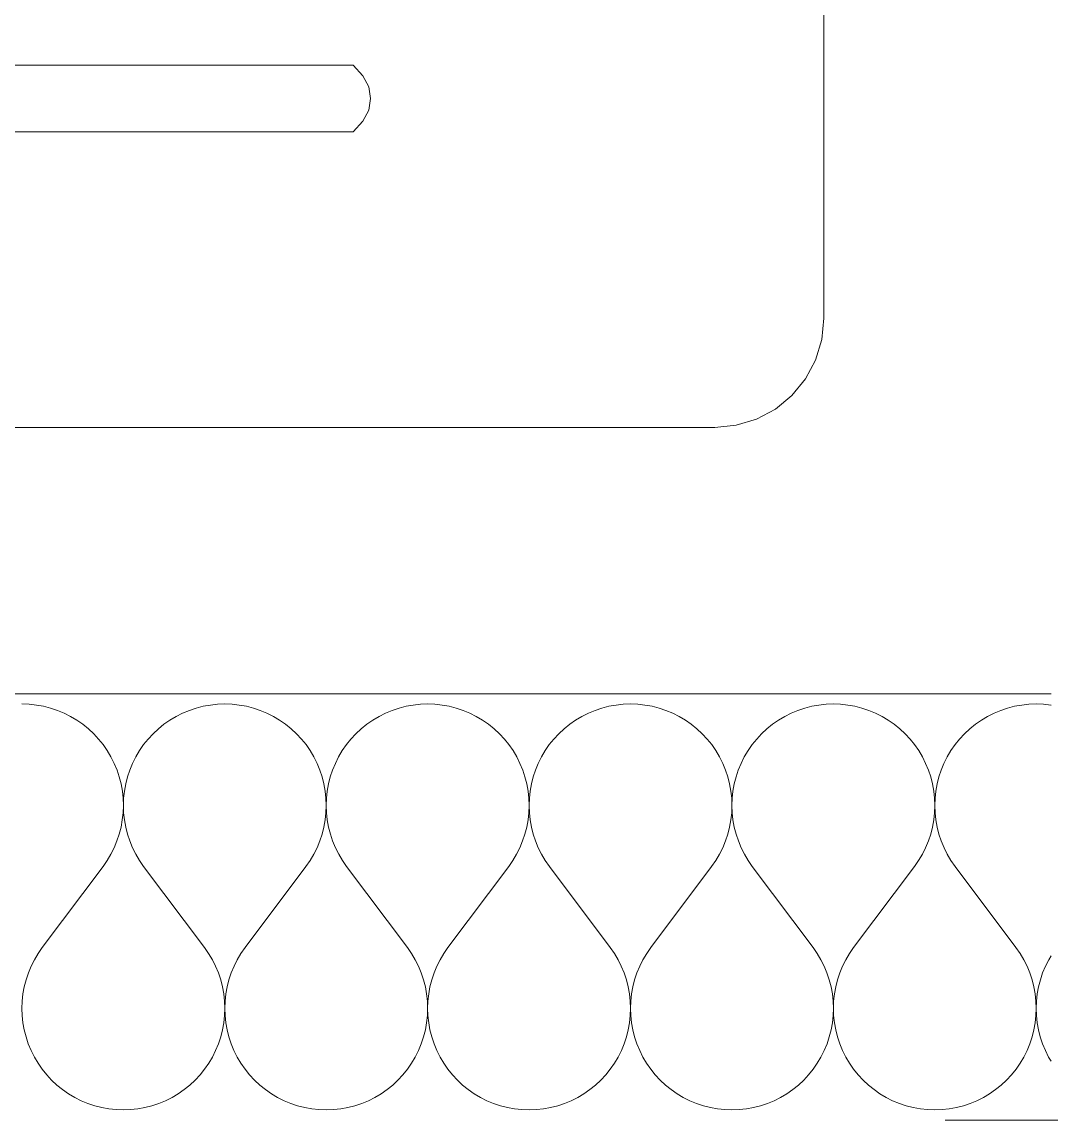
# Model space of a CAD drawing. Header units: centimetres. Extents: x 52.8 to 69.4, y 16.8 to 58.2.
# Drawn here: x 62.837 to 63.61, y 36.738 to 37.563 of the extents above; entities that cross this region are included whole.
import ezdxf
from ezdxf.xclip import XClip

# ---------------------------------------------------------------- set-up
doc = ezdxf.new("R2010")
doc.units = ezdxf.units.CM
doc.header["$MEASUREMENT"] = 0
doc.header["$XCLIPFRAME"] = 0
doc.linetypes.add('ML1_Strichlinie Eng Konstruktion', pattern=[0.225, 0.075, -0.15])
for name, color, linetype in [('-2._Grundriss 2.UG_7_Decken.gfb', 7, 'Continuous'), ('-2._Grundriss 2.UG_7_Fassade.gfb', 7, 'Continuous'), ('-2._Grundriss 2.UG_7_Möblierung_ lose.gfb', 7, 'Continuous'), ('-2._Grundriss 2.UG_7_Unterdecken.gfb', 7, 'Continuous')]:
    doc.layers.add(name, color=color, linetype=linetype)

# ---------------------------------------------------------------- blocks, each defined once
blk = doc.blocks.new('*X301')
at = {"layer": '-2._Grundriss 2.UG_7_Fassade.gfb', "color": 8, "linetype": 'Continuous', "lineweight": 13, "ltscale": 10}
for p, q in [((62.84208, 37.05057), (62.83665, 37.05076)), ((62.84749, 37.04998), (62.84208, 37.05057)), ((62.98359, 37.05057), (62.97818, 37.04998)), ((62.98903, 37.05076), (62.98359, 37.05057)), ((62.99446, 37.05057), (62.98903, 37.05076)), ((62.99987, 37.04998), (62.99446, 37.05057)), ((63.13597, 37.05057), (63.13056, 37.04998)), ((63.14141, 37.05076), (63.13597, 37.05057)), ((63.14685, 37.05057), (63.14141, 37.05076)), ((63.15226, 37.04998), (63.14685, 37.05057)), ((63.28835, 37.05057), (63.28294, 37.04998)), ((63.29379, 37.05076), (63.28835, 37.05057)), ((63.29923, 37.05057), (63.29379, 37.05076)), ((63.30464, 37.04998), (63.29923, 37.05057)), ((63.44073, 37.05057), (63.43532, 37.04998)), ((63.44617, 37.05076), (63.44073, 37.05057)), ((63.45161, 37.05057), (63.44617, 37.05076)), ((63.45702, 37.04998), (63.45161, 37.05057)), ((63.59311, 37.05057), (63.5877, 37.04998)), ((63.59855, 37.05076), (63.59311, 37.05057)), ((63.60399, 37.05057), (63.59855, 37.05076)), ((63.6094, 37.04998), (63.60399, 37.05057)), ((62.85285, 37.04902), (62.84749, 37.04998)), ((62.85812, 37.04767), (62.85285, 37.04902)), ((62.86328, 37.04595), (62.85812, 37.04767)), ((62.86831, 37.04387), (62.86328, 37.04595)), ((62.87317, 37.04143), (62.86831, 37.04387)), ((62.95736, 37.04387), (62.9525, 37.04143)), ((62.96239, 37.04595), (62.95736, 37.04387)), ((62.96755, 37.04767), (62.96239, 37.04595)), ((62.97283, 37.04902), (62.96755, 37.04767)), ((62.97818, 37.04998), (62.97283, 37.04902)), ((63.00523, 37.04902), (62.99987, 37.04998)), ((63.0105, 37.04767), (63.00523, 37.04902)), ((63.01566, 37.04595), (63.0105, 37.04767)), ((63.02069, 37.04387), (63.01566, 37.04595)), ((63.02556, 37.04143), (63.02069, 37.04387)), ((63.10975, 37.04387), (63.10488, 37.04143)), ((63.11477, 37.04595), (63.10975, 37.04387)), ((63.11993, 37.04767), (63.11477, 37.04595)), ((63.12521, 37.04902), (63.11993, 37.04767)), ((63.13056, 37.04998), (63.12521, 37.04902)), ((63.15761, 37.04902), (63.15226, 37.04998)), ((63.16288, 37.04767), (63.15761, 37.04902)), ((63.16804, 37.04595), (63.16288, 37.04767)), ((63.17307, 37.04387), (63.16804, 37.04595)), ((63.17794, 37.04143), (63.17307, 37.04387)), ((63.26213, 37.04387), (63.25726, 37.04143)), ((63.26715, 37.04595), (63.26213, 37.04387)), ((63.27232, 37.04767), (63.26715, 37.04595)), ((63.27759, 37.04902), (63.27232, 37.04767)), ((63.28294, 37.04998), (63.27759, 37.04902)), ((63.30999, 37.04902), (63.30464, 37.04998)), ((63.31526, 37.04767), (63.30999, 37.04902)), ((63.32043, 37.04595), (63.31526, 37.04767)), ((63.32545, 37.04387), (63.32043, 37.04595)), ((63.33032, 37.04143), (63.32545, 37.04387)), ((63.41451, 37.04387), (63.40964, 37.04143)), ((63.41953, 37.04595), (63.41451, 37.04387)), ((63.4247, 37.04767), (63.41953, 37.04595)), ((63.42997, 37.04902), (63.4247, 37.04767)), ((63.43532, 37.04998), (63.42997, 37.04902)), ((63.46237, 37.04902), (63.45702, 37.04998)), ((63.46764, 37.04767), (63.46237, 37.04902)), ((63.47281, 37.04595), (63.46764, 37.04767)), ((63.47783, 37.04387), (63.47281, 37.04595)), ((63.4827, 37.04143), (63.47783, 37.04387)), ((63.56689, 37.04387), (63.56202, 37.04143)), ((63.57191, 37.04595), (63.56689, 37.04387)), ((63.57708, 37.04767), (63.57191, 37.04595)), ((63.58235, 37.04902), (63.57708, 37.04767)), ((63.5877, 37.04998), (63.58235, 37.04902)), ((63.60968, 37.04993), (63.6094, 37.04998)), ((62.87785, 37.03866), (62.87317, 37.04143)), ((62.88232, 37.03555), (62.87785, 37.03866)), ((62.88656, 37.03214), (62.88232, 37.03555)), ((62.94335, 37.03555), (62.93912, 37.03214)), ((62.94782, 37.03866), (62.94335, 37.03555)), ((62.9525, 37.04143), (62.94782, 37.03866)), ((63.03023, 37.03866), (63.02556, 37.04143)), ((63.0347, 37.03555), (63.03023, 37.03866)), ((63.03894, 37.03214), (63.0347, 37.03555)), ((63.09573, 37.03555), (63.0915, 37.03214)), ((63.1002, 37.03866), (63.09573, 37.03555)), ((63.10488, 37.04143), (63.1002, 37.03866)), ((63.18261, 37.03866), (63.17794, 37.04143)), ((63.18708, 37.03555), (63.18261, 37.03866)), ((63.19132, 37.03214), (63.18708, 37.03555)), ((63.24811, 37.03555), (63.24388, 37.03214)), ((63.25258, 37.03866), (63.24811, 37.03555)), ((63.25726, 37.04143), (63.25258, 37.03866)), ((63.335, 37.03866), (63.33032, 37.04143)), ((63.33946, 37.03555), (63.335, 37.03866)), ((63.3437, 37.03214), (63.33946, 37.03555)), ((63.40049, 37.03555), (63.39626, 37.03214)), ((63.40496, 37.03866), (63.40049, 37.03555)), ((63.40964, 37.04143), (63.40496, 37.03866)), ((63.48738, 37.03866), (63.4827, 37.04143)), ((63.49185, 37.03555), (63.48738, 37.03866)), ((63.49608, 37.03214), (63.49185, 37.03555)), ((63.55288, 37.03555), (63.54864, 37.03214)), ((63.55734, 37.03866), (63.55288, 37.03555)), ((63.56202, 37.04143), (63.55734, 37.03866)), ((62.89054, 37.02843), (62.88656, 37.03214)), ((62.89424, 37.02444), (62.89054, 37.02843)), ((62.93514, 37.02843), (62.93143, 37.02444)), ((62.93912, 37.03214), (62.93514, 37.02843)), ((63.04292, 37.02843), (63.03894, 37.03214)), ((63.04663, 37.02444), (63.04292, 37.02843)), ((63.08752, 37.02843), (63.08381, 37.02444)), ((63.0915, 37.03214), (63.08752, 37.02843)), ((63.1953, 37.02843), (63.19132, 37.03214)), ((63.19901, 37.02444), (63.1953, 37.02843)), ((63.2399, 37.02843), (63.23619, 37.02444)), ((63.24388, 37.03214), (63.2399, 37.02843)), ((63.34768, 37.02843), (63.3437, 37.03214)), ((63.35139, 37.02444), (63.34768, 37.02843)), ((63.39228, 37.02843), (63.38857, 37.02444)), ((63.39626, 37.03214), (63.39228, 37.02843)), ((63.50006, 37.02843), (63.49608, 37.03214)), ((63.50377, 37.02444), (63.50006, 37.02843)), ((63.54466, 37.02843), (63.54095, 37.02444)), ((63.54864, 37.03214), (63.54466, 37.02843)), ((62.89766, 37.02021), (62.89424, 37.02444)), ((62.90076, 37.01573), (62.89766, 37.02021)), ((62.92802, 37.02021), (62.92491, 37.01573)), ((62.93143, 37.02444), (62.92802, 37.02021)), ((63.05004, 37.02021), (63.04663, 37.02444)), ((63.05314, 37.01573), (63.05004, 37.02021)), ((63.0804, 37.02021), (63.0773, 37.01573)), ((63.08381, 37.02444), (63.0804, 37.02021)), ((63.20242, 37.02021), (63.19901, 37.02444)), ((63.20552, 37.01573), (63.20242, 37.02021)), ((63.23278, 37.02021), (63.22968, 37.01573)), ((63.23619, 37.02444), (63.23278, 37.02021)), ((63.3548, 37.02021), (63.35139, 37.02444)), ((63.3579, 37.01573), (63.3548, 37.02021)), ((63.38516, 37.02021), (63.38206, 37.01573)), ((63.38857, 37.02444), (63.38516, 37.02021)), ((63.50718, 37.02021), (63.50377, 37.02444)), ((63.51028, 37.01573), (63.50718, 37.02021)), ((63.53754, 37.02021), (63.53444, 37.01573)), ((63.54095, 37.02444), (63.53754, 37.02021)), ((62.90353, 37.01105), (62.90076, 37.01573)), ((62.90597, 37.00619), (62.90353, 37.01105)), ((62.92214, 37.01105), (62.91971, 37.00619)), ((62.92491, 37.01573), (62.92214, 37.01105)), ((63.05591, 37.01105), (63.05314, 37.01573)), ((63.05835, 37.00619), (63.05591, 37.01105)), ((63.07452, 37.01105), (63.07209, 37.00619)), ((63.0773, 37.01573), (63.07452, 37.01105)), ((63.20829, 37.01105), (63.20552, 37.01573)), ((63.21073, 37.00619), (63.20829, 37.01105)), ((63.2269, 37.01105), (63.22447, 37.00619)), ((63.22968, 37.01573), (63.2269, 37.01105)), ((63.36068, 37.01105), (63.3579, 37.01573)), ((63.36311, 37.00619), (63.36068, 37.01105)), ((63.37928, 37.01105), (63.37685, 37.00619)), ((63.38206, 37.01573), (63.37928, 37.01105)), ((63.51306, 37.01105), (63.51028, 37.01573)), ((63.51549, 37.00619), (63.51306, 37.01105)), ((63.53166, 37.01105), (63.52923, 37.00619)), ((63.53444, 37.01573), (63.53166, 37.01105)), ((62.90805, 37.00116), (62.90597, 37.00619)), ((62.90976, 36.996), (62.90805, 37.00116)), ((62.91763, 37.00116), (62.91591, 36.996)), ((62.91971, 37.00619), (62.91763, 37.00116)), ((63.06043, 37.00116), (63.05835, 37.00619)), ((63.06214, 36.996), (63.06043, 37.00116)), ((63.07001, 37.00116), (63.06829, 36.996)), ((63.07209, 37.00619), (63.07001, 37.00116)), ((63.21281, 37.00116), (63.21073, 37.00619)), ((63.21452, 36.996), (63.21281, 37.00116)), ((63.22239, 37.00116), (63.22067, 36.996)), ((63.22447, 37.00619), (63.22239, 37.00116)), ((63.36519, 37.00116), (63.36311, 37.00619)), ((63.3669, 36.996), (63.36519, 37.00116)), ((63.37477, 37.00116), (63.37305, 36.996)), ((63.37685, 37.00619), (63.37477, 37.00116)), ((63.51757, 37.00116), (63.51549, 37.00619)), ((63.51929, 36.996), (63.51757, 37.00116)), ((63.52715, 37.00116), (63.52544, 36.996)), ((63.52923, 37.00619), (63.52715, 37.00116)), ((62.9111, 36.99072), (62.90976, 36.996)), ((62.91591, 36.996), (62.91457, 36.99072)), ((63.06349, 36.99072), (63.06214, 36.996)), ((63.06829, 36.996), (63.06695, 36.99072)), ((63.21587, 36.99072), (63.21452, 36.996)), ((63.22067, 36.996), (63.21933, 36.99072)), ((63.36825, 36.99072), (63.3669, 36.996)), ((63.37305, 36.996), (63.37171, 36.99072)), ((63.52063, 36.99072), (63.51929, 36.996)), ((63.52544, 36.996), (63.52409, 36.99072)), ((62.91207, 36.98537), (62.9111, 36.99072)), ((62.91265, 36.97996), (62.91207, 36.98537)), ((62.91361, 36.98537), (62.91303, 36.97996)), ((62.91457, 36.99072), (62.91361, 36.98537)), ((63.06445, 36.98537), (63.06349, 36.99072)), ((63.06503, 36.97996), (63.06445, 36.98537)), ((63.06599, 36.98537), (63.06541, 36.97996)), ((63.06695, 36.99072), (63.06599, 36.98537)), ((63.21683, 36.98537), (63.21587, 36.99072)), ((63.21741, 36.97996), (63.21683, 36.98537)), ((63.21837, 36.98537), (63.21779, 36.97996)), ((63.21933, 36.99072), (63.21837, 36.98537)), ((63.36921, 36.98537), (63.36825, 36.99072)), ((63.36979, 36.97996), (63.36921, 36.98537)), ((63.37075, 36.98537), (63.37017, 36.97996)), ((63.37171, 36.99072), (63.37075, 36.98537)), ((63.52159, 36.98537), (63.52063, 36.99072)), ((63.52217, 36.97996), (63.52159, 36.98537)), ((63.52313, 36.98537), (63.52255, 36.97996)), ((63.52409, 36.99072), (63.52313, 36.98537)), ((62.91284, 36.97452), (62.91265, 36.97996)), ((62.91303, 36.97996), (62.91284, 36.97452)), ((63.06522, 36.97452), (63.06503, 36.97996)), ((63.06541, 36.97996), (63.06522, 36.97452)), ((63.2176, 36.97452), (63.21741, 36.97996)), ((63.21779, 36.97996), (63.2176, 36.97452)), ((63.36998, 36.97452), (63.36979, 36.97996)), ((63.37017, 36.97996), (63.36998, 36.97452)), ((63.52236, 36.97452), (63.52217, 36.97996)), ((63.52255, 36.97996), (63.52236, 36.97452)), ((62.91205, 36.96367), (62.91264, 36.96908)), ((62.91264, 36.96908), (62.91284, 36.97452)), ((62.91284, 36.97452), (62.91303, 36.96908)), ((62.91303, 36.96908), (62.91362, 36.96367)), ((63.06443, 36.96367), (63.06502, 36.96908)), ((63.06502, 36.96908), (63.06522, 36.97452)), ((63.06522, 36.97452), (63.06542, 36.96908)), ((63.06542, 36.96908), (63.066, 36.96367)), ((63.21682, 36.96367), (63.2174, 36.96908)), ((63.2174, 36.96908), (63.2176, 36.97452)), ((63.2176, 36.97452), (63.2178, 36.96908)), ((63.2178, 36.96908), (63.21838, 36.96367)), ((63.3692, 36.96367), (63.36978, 36.96908)), ((63.36978, 36.96908), (63.36998, 36.97452)), ((63.36998, 36.97452), (63.37018, 36.96908)), ((63.37018, 36.96908), (63.37076, 36.96367)), ((63.52158, 36.96367), (63.52216, 36.96908)), ((63.52216, 36.96908), (63.52236, 36.97452)), ((63.52236, 36.97452), (63.52256, 36.96908)), ((63.52256, 36.96908), (63.52314, 36.96367)), ((62.91108, 36.95832), (62.91205, 36.96367)), ((62.91362, 36.96367), (62.91459, 36.95832)), ((63.06346, 36.95832), (63.06443, 36.96367)), ((63.066, 36.96367), (63.06697, 36.95832)), ((63.21585, 36.95832), (63.21682, 36.96367)), ((63.21838, 36.96367), (63.21935, 36.95832)), ((63.36823, 36.95832), (63.3692, 36.96367)), ((63.37076, 36.96367), (63.37173, 36.95832)), ((63.52061, 36.95832), (63.52158, 36.96367)), ((63.52314, 36.96367), (63.52411, 36.95832)), ((62.90801, 36.94789), (62.90973, 36.95305)), ((62.90973, 36.95305), (62.91108, 36.95832)), ((62.91459, 36.95832), (62.91594, 36.95305)), ((62.91594, 36.95305), (62.91766, 36.94789)), ((63.06039, 36.94789), (63.06212, 36.95305)), ((63.06212, 36.95305), (63.06346, 36.95832)), ((63.06697, 36.95832), (63.06832, 36.95305)), ((63.06832, 36.95305), (63.07004, 36.94789)), ((63.21277, 36.94789), (63.2145, 36.95305)), ((63.2145, 36.95305), (63.21585, 36.95832)), ((63.21935, 36.95832), (63.2207, 36.95305)), ((63.2207, 36.95305), (63.22242, 36.94789)), ((63.36515, 36.94789), (63.36688, 36.95305)), ((63.36688, 36.95305), (63.36823, 36.95832)), ((63.37173, 36.95832), (63.37308, 36.95305)), ((63.37308, 36.95305), (63.3748, 36.94789)), ((63.51754, 36.94789), (63.51926, 36.95305)), ((63.51926, 36.95305), (63.52061, 36.95832)), ((63.52411, 36.95832), (63.52546, 36.95305)), ((63.52546, 36.95305), (63.52719, 36.94789)), ((62.90593, 36.94286), (62.90801, 36.94789)), ((62.91766, 36.94789), (62.91975, 36.94286)), ((63.05831, 36.94286), (63.06039, 36.94789)), ((63.07004, 36.94789), (63.07213, 36.94286)), ((63.21069, 36.94286), (63.21277, 36.94789)), ((63.22242, 36.94789), (63.22451, 36.94286)), ((63.36307, 36.94286), (63.36515, 36.94789)), ((63.3748, 36.94789), (63.37689, 36.94286)), ((63.51545, 36.94286), (63.51754, 36.94789)), ((63.52719, 36.94789), (63.52927, 36.94286)), ((62.90071, 36.93332), (62.90349, 36.938)), ((62.90349, 36.938), (62.90593, 36.94286)), ((62.91975, 36.94286), (62.92219, 36.938)), ((62.92219, 36.938), (62.92497, 36.93332)), ((63.05309, 36.93332), (63.05587, 36.938)), ((63.05587, 36.938), (63.05831, 36.94286)), ((63.07213, 36.94286), (63.07457, 36.938)), ((63.07457, 36.938), (63.07735, 36.93332)), ((63.20547, 36.93332), (63.20825, 36.938)), ((63.20825, 36.938), (63.21069, 36.94286)), ((63.22451, 36.94286), (63.22695, 36.938)), ((63.22695, 36.938), (63.22973, 36.93332)), ((63.35785, 36.93332), (63.36063, 36.938)), ((63.36063, 36.938), (63.36307, 36.94286)), ((63.37689, 36.94286), (63.37933, 36.938)), ((63.37933, 36.938), (63.38211, 36.93332)), ((63.51023, 36.93332), (63.51301, 36.938)), ((63.51301, 36.938), (63.51545, 36.94286)), ((63.52927, 36.94286), (63.53171, 36.938)), ((63.53171, 36.938), (63.53449, 36.93332)), ((62.85188, 36.8679), (62.8976, 36.92885)), ((62.8976, 36.92885), (62.90071, 36.93332)), ((62.92497, 36.93332), (62.92807, 36.92885)), ((62.97379, 36.8679), (62.92807, 36.92885)), ((63.00427, 36.8679), (63.04998, 36.92885)), ((63.04998, 36.92885), (63.05309, 36.93332)), ((63.07735, 36.93332), (63.08046, 36.92885)), ((63.12617, 36.8679), (63.08046, 36.92885)), ((63.15665, 36.8679), (63.20236, 36.92885)), ((63.20236, 36.92885), (63.20547, 36.93332)), ((63.22973, 36.93332), (63.23284, 36.92885)), ((63.27855, 36.8679), (63.23284, 36.92885)), ((63.30903, 36.8679), (63.35474, 36.92885)), ((63.35474, 36.92885), (63.35785, 36.93332)), ((63.38211, 36.93332), (63.38522, 36.92885)), ((63.43093, 36.8679), (63.38522, 36.92885)), ((63.46141, 36.8679), (63.50712, 36.92885)), ((63.50712, 36.92885), (63.51023, 36.93332)), ((63.53449, 36.93332), (63.5376, 36.92885)), ((63.58331, 36.8679), (63.5376, 36.92885)), ((62.84878, 36.86344), (62.846, 36.85876)), ((62.85188, 36.8679), (62.84878, 36.86344)), ((62.9769, 36.86344), (62.97379, 36.8679)), ((62.97968, 36.85876), (62.9769, 36.86344)), ((63.00116, 36.86344), (62.99838, 36.85876)), ((63.00427, 36.8679), (63.00116, 36.86344)), ((63.12928, 36.86344), (63.12617, 36.8679)), ((63.13206, 36.85876), (63.12928, 36.86344)), ((63.15354, 36.86344), (63.15076, 36.85876)), ((63.15665, 36.8679), (63.15354, 36.86344)), ((63.28166, 36.86344), (63.27855, 36.8679)), ((63.28444, 36.85876), (63.28166, 36.86344)), ((63.30592, 36.86344), (63.30314, 36.85876)), ((63.30903, 36.8679), (63.30592, 36.86344)), ((63.43404, 36.86344), (63.43093, 36.8679)), ((63.43682, 36.85876), (63.43404, 36.86344)), ((63.4583, 36.86344), (63.45552, 36.85876)), ((63.46141, 36.8679), (63.4583, 36.86344)), ((63.58642, 36.86344), (63.58331, 36.8679)), ((63.5892, 36.85876), (63.58642, 36.86344)), ((63.60968, 36.86175), (63.6079, 36.85876)), ((62.84356, 36.8539), (62.84147, 36.84887)), ((62.846, 36.85876), (62.84356, 36.8539)), ((62.98212, 36.8539), (62.97968, 36.85876)), ((62.9842, 36.84887), (62.98212, 36.8539)), ((62.99594, 36.8539), (62.99385, 36.84887)), ((62.99838, 36.85876), (62.99594, 36.8539)), ((63.1345, 36.8539), (63.13206, 36.85876)), ((63.13658, 36.84887), (63.1345, 36.8539)), ((63.14832, 36.8539), (63.14623, 36.84887)), ((63.15076, 36.85876), (63.14832, 36.8539)), ((63.28688, 36.8539), (63.28444, 36.85876)), ((63.28896, 36.84887), (63.28688, 36.8539)), ((63.3007, 36.8539), (63.29861, 36.84887)), ((63.30314, 36.85876), (63.3007, 36.8539)), ((63.43926, 36.8539), (63.43682, 36.85876)), ((63.44135, 36.84887), (63.43926, 36.8539)), ((63.45308, 36.8539), (63.45099, 36.84887)), ((63.45552, 36.85876), (63.45308, 36.8539)), ((63.59164, 36.8539), (63.5892, 36.85876)), ((63.59373, 36.84887), (63.59164, 36.8539)), ((63.60546, 36.8539), (63.60338, 36.84887)), ((63.6079, 36.85876), (63.60546, 36.8539)), ((62.84147, 36.84887), (62.83975, 36.84371)), ((62.98592, 36.84371), (62.9842, 36.84887)), ((62.99385, 36.84887), (62.99213, 36.84371)), ((63.13831, 36.84371), (63.13658, 36.84887)), ((63.14623, 36.84887), (63.14451, 36.84371)), ((63.29069, 36.84371), (63.28896, 36.84887)), ((63.29861, 36.84887), (63.29689, 36.84371)), ((63.44307, 36.84371), (63.44135, 36.84887)), ((63.45099, 36.84887), (63.44927, 36.84371)), ((63.59545, 36.84371), (63.59373, 36.84887)), ((63.60338, 36.84887), (63.60165, 36.84371)), ((62.8384, 36.83844), (62.83743, 36.83308)), ((62.83975, 36.84371), (62.8384, 36.83844)), ((62.98727, 36.83844), (62.98592, 36.84371)), ((62.98824, 36.83308), (62.98727, 36.83844)), ((62.99078, 36.83844), (62.98981, 36.83308)), ((62.99213, 36.84371), (62.99078, 36.83844)), ((63.13966, 36.83844), (63.13831, 36.84371)), ((63.14063, 36.83308), (63.13966, 36.83844)), ((63.14316, 36.83844), (63.14219, 36.83308)), ((63.14451, 36.84371), (63.14316, 36.83844)), ((63.29204, 36.83844), (63.29069, 36.84371)), ((63.29301, 36.83308), (63.29204, 36.83844)), ((63.29554, 36.83844), (63.29457, 36.83308)), ((63.29689, 36.84371), (63.29554, 36.83844)), ((63.44442, 36.83844), (63.44307, 36.84371)), ((63.44539, 36.83308), (63.44442, 36.83844)), ((63.44792, 36.83844), (63.44695, 36.83308)), ((63.44927, 36.84371), (63.44792, 36.83844)), ((63.5968, 36.83844), (63.59545, 36.84371)), ((63.59777, 36.83308), (63.5968, 36.83844)), ((63.6003, 36.83844), (63.59933, 36.83308)), ((63.60165, 36.84371), (63.6003, 36.83844)), ((62.83684, 36.82767), (62.83665, 36.82224)), ((62.83743, 36.83308), (62.83684, 36.82767)), ((62.98883, 36.82767), (62.98824, 36.83308)), ((62.98903, 36.82224), (62.98883, 36.82767)), ((62.98922, 36.82767), (62.98903, 36.82224)), ((62.98981, 36.83308), (62.98922, 36.82767)), ((63.14121, 36.82767), (63.14063, 36.83308)), ((63.14141, 36.82224), (63.14121, 36.82767)), ((63.14161, 36.82767), (63.14141, 36.82224)), ((63.14219, 36.83308), (63.14161, 36.82767)), ((63.29359, 36.82767), (63.29301, 36.83308)), ((63.29379, 36.82224), (63.29359, 36.82767)), ((63.29399, 36.82767), (63.29379, 36.82224)), ((63.29457, 36.83308), (63.29399, 36.82767)), ((63.44597, 36.82767), (63.44539, 36.83308)), ((63.44617, 36.82224), (63.44597, 36.82767)), ((63.44637, 36.82767), (63.44617, 36.82224)), ((63.44695, 36.83308), (63.44637, 36.82767)), ((63.59835, 36.82767), (63.59777, 36.83308)), ((63.59855, 36.82224), (63.59835, 36.82767)), ((63.59875, 36.82767), (63.59855, 36.82224)), ((63.59933, 36.83308), (63.59875, 36.82767)), ((62.83665, 36.82224), (62.83684, 36.8168)), ((62.98884, 36.8168), (62.98903, 36.82224)), ((62.98903, 36.82224), (62.98922, 36.8168)), ((63.14122, 36.8168), (63.14141, 36.82224)), ((63.14141, 36.82224), (63.1416, 36.8168)), ((63.2936, 36.8168), (63.29379, 36.82224)), ((63.29379, 36.82224), (63.29398, 36.8168)), ((63.44598, 36.8168), (63.44617, 36.82224)), ((63.44617, 36.82224), (63.44636, 36.8168)), ((63.59836, 36.8168), (63.59855, 36.82224)), ((63.59855, 36.82224), (63.59874, 36.8168)), ((62.83684, 36.8168), (62.83742, 36.81139)), ((62.83742, 36.81139), (62.83838, 36.80603)), ((62.98729, 36.80603), (62.98826, 36.81139)), ((62.98826, 36.81139), (62.98884, 36.8168)), ((62.98922, 36.8168), (62.9898, 36.81139)), ((62.9898, 36.81139), (62.99076, 36.80603)), ((63.13968, 36.80603), (63.14064, 36.81139)), ((63.14064, 36.81139), (63.14122, 36.8168)), ((63.1416, 36.8168), (63.14218, 36.81139)), ((63.14218, 36.81139), (63.14314, 36.80603)), ((63.29206, 36.80603), (63.29302, 36.81139)), ((63.29302, 36.81139), (63.2936, 36.8168)), ((63.29398, 36.8168), (63.29456, 36.81139)), ((63.29456, 36.81139), (63.29552, 36.80603)), ((63.44444, 36.80603), (63.4454, 36.81139)), ((63.4454, 36.81139), (63.44598, 36.8168)), ((63.44636, 36.8168), (63.44694, 36.81139)), ((63.44694, 36.81139), (63.4479, 36.80603)), ((63.59682, 36.80603), (63.59778, 36.81139)), ((63.59778, 36.81139), (63.59836, 36.8168)), ((63.59874, 36.8168), (63.59932, 36.81139)), ((63.59932, 36.81139), (63.60028, 36.80603)), ((62.83838, 36.80603), (62.83972, 36.80076)), ((62.98595, 36.80076), (62.98729, 36.80603)), ((62.99076, 36.80603), (62.9921, 36.80076)), ((63.13833, 36.80076), (63.13968, 36.80603)), ((63.14314, 36.80603), (63.14448, 36.80076)), ((63.29071, 36.80076), (63.29206, 36.80603)), ((63.29552, 36.80603), (63.29686, 36.80076)), ((63.4431, 36.80076), (63.44444, 36.80603)), ((63.4479, 36.80603), (63.44925, 36.80076)), ((63.59548, 36.80076), (63.59682, 36.80603)), ((63.60028, 36.80603), (63.60163, 36.80076)), ((62.83972, 36.80076), (62.84144, 36.7956)), ((62.84144, 36.7956), (62.84352, 36.79057)), ((62.98216, 36.79057), (62.98424, 36.7956)), ((62.98424, 36.7956), (62.98595, 36.80076)), ((62.9921, 36.80076), (62.99382, 36.7956)), ((62.99382, 36.7956), (62.9959, 36.79057)), ((63.13454, 36.79057), (63.13662, 36.7956)), ((63.13662, 36.7956), (63.13833, 36.80076)), ((63.14448, 36.80076), (63.1462, 36.7956)), ((63.1462, 36.7956), (63.14828, 36.79057)), ((63.28692, 36.79057), (63.289, 36.7956)), ((63.289, 36.7956), (63.29071, 36.80076)), ((63.29686, 36.80076), (63.29858, 36.7956)), ((63.29858, 36.7956), (63.30066, 36.79057)), ((63.4393, 36.79057), (63.44138, 36.7956)), ((63.44138, 36.7956), (63.4431, 36.80076)), ((63.44925, 36.80076), (63.45096, 36.7956)), ((63.45096, 36.7956), (63.45304, 36.79057)), ((63.59168, 36.79057), (63.59376, 36.7956)), ((63.59376, 36.7956), (63.59548, 36.80076)), ((63.60163, 36.80076), (63.60334, 36.7956)), ((63.60334, 36.7956), (63.60542, 36.79057)), ((62.84352, 36.79057), (62.84595, 36.7857)), ((62.97972, 36.7857), (62.98216, 36.79057)), ((62.9959, 36.79057), (62.99833, 36.7857)), ((63.1321, 36.7857), (63.13454, 36.79057)), ((63.14828, 36.79057), (63.15071, 36.7857)), ((63.28449, 36.7857), (63.28692, 36.79057)), ((63.30066, 36.79057), (63.30309, 36.7857)), ((63.43687, 36.7857), (63.4393, 36.79057)), ((63.45304, 36.79057), (63.45547, 36.7857)), ((63.58925, 36.7857), (63.59168, 36.79057)), ((63.60542, 36.79057), (63.60785, 36.7857)), ((62.84595, 36.7857), (62.84872, 36.78102)), ((62.84872, 36.78102), (62.85183, 36.77655)), ((62.97385, 36.77655), (62.97695, 36.78102)), ((62.97695, 36.78102), (62.97972, 36.7857)), ((62.99833, 36.7857), (63.00111, 36.78102)), ((63.00111, 36.78102), (63.00421, 36.77655)), ((63.12623, 36.77655), (63.12933, 36.78102)), ((63.12933, 36.78102), (63.1321, 36.7857)), ((63.15071, 36.7857), (63.15349, 36.78102)), ((63.15349, 36.78102), (63.15659, 36.77655)), ((63.27861, 36.77655), (63.28171, 36.78102)), ((63.28171, 36.78102), (63.28449, 36.7857)), ((63.30309, 36.7857), (63.30587, 36.78102)), ((63.30587, 36.78102), (63.30897, 36.77655)), ((63.43099, 36.77655), (63.43409, 36.78102)), ((63.43409, 36.78102), (63.43687, 36.7857)), ((63.45547, 36.7857), (63.45825, 36.78102)), ((63.45825, 36.78102), (63.46135, 36.77655)), ((63.58337, 36.77655), (63.58647, 36.78102)), ((63.58647, 36.78102), (63.58925, 36.7857)), ((63.60785, 36.7857), (63.60968, 36.78262)), ((62.85183, 36.77655), (62.85524, 36.77231)), ((62.85524, 36.77231), (62.85894, 36.76833)), ((62.96673, 36.76833), (62.97044, 36.77231)), ((62.97044, 36.77231), (62.97385, 36.77655)), ((63.00421, 36.77655), (63.00762, 36.77231)), ((63.00762, 36.77231), (63.01133, 36.76833)), ((63.11911, 36.76833), (63.12282, 36.77231)), ((63.12282, 36.77231), (63.12623, 36.77655)), ((63.15659, 36.77655), (63.16, 36.77231)), ((63.16, 36.77231), (63.16371, 36.76833)), ((63.27149, 36.76833), (63.2752, 36.77231)), ((63.2752, 36.77231), (63.27861, 36.77655)), ((63.30897, 36.77655), (63.31238, 36.77231)), ((63.31238, 36.77231), (63.31609, 36.76833)), ((63.42387, 36.76833), (63.42758, 36.77231)), ((63.42758, 36.77231), (63.43099, 36.77655)), ((63.46135, 36.77655), (63.46476, 36.77231)), ((63.46476, 36.77231), (63.46847, 36.76833)), ((63.57625, 36.76833), (63.57996, 36.77231)), ((63.57996, 36.77231), (63.58337, 36.77655)), ((62.85894, 36.76833), (62.86293, 36.76462)), ((62.86293, 36.76462), (62.86716, 36.76121)), ((62.95851, 36.76121), (62.96275, 36.76462)), ((62.96275, 36.76462), (62.96673, 36.76833)), ((63.01133, 36.76833), (63.01531, 36.76462)), ((63.01531, 36.76462), (63.01954, 36.76121)), ((63.11089, 36.76121), (63.11513, 36.76462)), ((63.11513, 36.76462), (63.11911, 36.76833)), ((63.16371, 36.76833), (63.16769, 36.76462)), ((63.16769, 36.76462), (63.17192, 36.76121)), ((63.26327, 36.76121), (63.26751, 36.76462)), ((63.26751, 36.76462), (63.27149, 36.76833)), ((63.31609, 36.76833), (63.32007, 36.76462)), ((63.32007, 36.76462), (63.3243, 36.76121)), ((63.41565, 36.76121), (63.41989, 36.76462)), ((63.41989, 36.76462), (63.42387, 36.76833)), ((63.46847, 36.76833), (63.47245, 36.76462)), ((63.47245, 36.76462), (63.47669, 36.76121)), ((63.56804, 36.76121), (63.57227, 36.76462)), ((63.57227, 36.76462), (63.57625, 36.76833)), ((62.86716, 36.76121), (62.87163, 36.7581)), ((62.87163, 36.7581), (62.87631, 36.75532)), ((62.87631, 36.75532), (62.88117, 36.75289)), ((62.9445, 36.75289), (62.94936, 36.75532)), ((62.94936, 36.75532), (62.95404, 36.7581)), ((62.95404, 36.7581), (62.95851, 36.76121)), ((63.01954, 36.76121), (63.02401, 36.7581)), ((63.02401, 36.7581), (63.02869, 36.75532)), ((63.02869, 36.75532), (63.03355, 36.75289)), ((63.09688, 36.75289), (63.10175, 36.75532)), ((63.10175, 36.75532), (63.10642, 36.7581)), ((63.10642, 36.7581), (63.11089, 36.76121)), ((63.17192, 36.76121), (63.17639, 36.7581)), ((63.17639, 36.7581), (63.18107, 36.75532)), ((63.18107, 36.75532), (63.18594, 36.75289)), ((63.24926, 36.75289), (63.25413, 36.75532)), ((63.25413, 36.75532), (63.25881, 36.7581)), ((63.25881, 36.7581), (63.26327, 36.76121)), ((63.3243, 36.76121), (63.32877, 36.7581)), ((63.32877, 36.7581), (63.33345, 36.75532)), ((63.33345, 36.75532), (63.33832, 36.75289)), ((63.40164, 36.75289), (63.40651, 36.75532)), ((63.40651, 36.75532), (63.41119, 36.7581)), ((63.41119, 36.7581), (63.41565, 36.76121)), ((63.47669, 36.76121), (63.48115, 36.7581)), ((63.48115, 36.7581), (63.48583, 36.75532)), ((63.48583, 36.75532), (63.4907, 36.75289)), ((63.55402, 36.75289), (63.55889, 36.75532)), ((63.55889, 36.75532), (63.56357, 36.7581)), ((63.56357, 36.7581), (63.56804, 36.76121)), ((62.88117, 36.75289), (62.8862, 36.75081)), ((62.8862, 36.75081), (62.89136, 36.74909)), ((62.89136, 36.74909), (62.89663, 36.74774)), ((62.89663, 36.74774), (62.90199, 36.74677)), ((62.90199, 36.74677), (62.9074, 36.74619)), ((62.9074, 36.74619), (62.91284, 36.746)), ((62.91284, 36.746), (62.91827, 36.74619)), ((62.91827, 36.74619), (62.92368, 36.74677)), ((62.92368, 36.74677), (62.92904, 36.74774)), ((62.92904, 36.74774), (62.93431, 36.74909)), ((62.93431, 36.74909), (62.93947, 36.75081)), ((62.93947, 36.75081), (62.9445, 36.75289)), ((63.03355, 36.75289), (63.03858, 36.75081)), ((63.03858, 36.75081), (63.04374, 36.74909)), ((63.04374, 36.74909), (63.04902, 36.74774)), ((63.04902, 36.74774), (63.05437, 36.74677)), ((63.05437, 36.74677), (63.05978, 36.74619)), ((63.05978, 36.74619), (63.06522, 36.746)), ((63.06522, 36.746), (63.07066, 36.74619)), ((63.07066, 36.74619), (63.07607, 36.74677)), ((63.07607, 36.74677), (63.08142, 36.74774)), ((63.08142, 36.74774), (63.08669, 36.74909)), ((63.08669, 36.74909), (63.09185, 36.75081)), ((63.09185, 36.75081), (63.09688, 36.75289)), ((63.18594, 36.75289), (63.19096, 36.75081)), ((63.19096, 36.75081), (63.19612, 36.74909)), ((63.19612, 36.74909), (63.2014, 36.74774)), ((63.2014, 36.74774), (63.20675, 36.74677)), ((63.20675, 36.74677), (63.21216, 36.74619)), ((63.21216, 36.74619), (63.2176, 36.746)), ((63.2176, 36.746), (63.22304, 36.74619)), ((63.22304, 36.74619), (63.22845, 36.74677)), ((63.22845, 36.74677), (63.2338, 36.74774)), ((63.2338, 36.74774), (63.23907, 36.74909)), ((63.23907, 36.74909), (63.24423, 36.75081)), ((63.24423, 36.75081), (63.24926, 36.75289)), ((63.33832, 36.75289), (63.34334, 36.75081)), ((63.34334, 36.75081), (63.34851, 36.74909)), ((63.34851, 36.74909), (63.35378, 36.74774)), ((63.35378, 36.74774), (63.35913, 36.74677)), ((63.35913, 36.74677), (63.36454, 36.74619)), ((63.36454, 36.74619), (63.36998, 36.746)), ((63.36998, 36.746), (63.37542, 36.74619)), ((63.37542, 36.74619), (63.38083, 36.74677)), ((63.38083, 36.74677), (63.38618, 36.74774)), ((63.38618, 36.74774), (63.39145, 36.74909)), ((63.39145, 36.74909), (63.39662, 36.75081)), ((63.39662, 36.75081), (63.40164, 36.75289)), ((63.4907, 36.75289), (63.49572, 36.75081)), ((63.49572, 36.75081), (63.50089, 36.74909)), ((63.50089, 36.74909), (63.50616, 36.74774)), ((63.50616, 36.74774), (63.51151, 36.74677)), ((63.51151, 36.74677), (63.51692, 36.74619)), ((63.51692, 36.74619), (63.52236, 36.746)), ((63.52236, 36.746), (63.5278, 36.74619)), ((63.5278, 36.74619), (63.53321, 36.74677)), ((63.53321, 36.74677), (63.53856, 36.74774)), ((63.53856, 36.74774), (63.54383, 36.74909)), ((63.54383, 36.74909), (63.549, 36.75081)), ((63.549, 36.75081), (63.55402, 36.75289))]:
    blk.add_line(p, q, dxfattribs=at)
blk = doc.blocks.new('Zeichnung_8_7', base_point=(42.56998, 4.75838))
at = {"layer": '-2._Grundriss 2.UG_7_Fassade.gfb', "color": 7, "linetype": 'Continuous', "lineweight": 13, "ltscale": 10, "flags": 128}
blk.add_lwpolyline([(63.60968, 37.05838), (56.92998, 37.05838)], dxfattribs=at)
at = {"layer": '-2._Grundriss 2.UG_7_Möblierung_ lose.gfb', "color": 7, "linetype": 'Continuous', "lineweight": 13, "ltscale": 10, "flags": 128}
blk.add_lwpolyline([(63.43909, 38.31153), (63.43909, 37.34038, -0.414214), (63.35709, 37.25838), (62.36109, 37.25838, -0.414214), (62.27909, 37.34038), (62.27909, 38.31153)], format="xyb", dxfattribs=at)
blk.add_lwpolyline([(62.63269, 37.53038), (62.62549, 37.52246), (62.62109, 37.51405), (62.6196, 37.50538), (62.62109, 37.49671), (62.62549, 37.4883), (62.63269, 37.48038), (63.0855, 37.48038), (63.0927, 37.4883), (63.0971, 37.49671), (63.09858, 37.50538), (63.0971, 37.51405), (63.0927, 37.52246), (63.0855, 37.53038)], close=True, dxfattribs=at)
at = {"layer": '-2._Grundriss 2.UG_7_Unterdecken.gfb', "color": 7, "linetype": 'ML1_Strichlinie Eng Konstruktion', "lineweight": 18, "ltscale": 10, "flags": 128}
blk.add_lwpolyline([(54.53002, 36.73838), (66.54999, 36.73838), (66.54999, 38.31153)], dxfattribs=at)
at = {"layer": '-2._Grundriss 2.UG_7_Decken.gfb', "color": 7, "linetype": 'Continuous', "lineweight": 13, "ltscale": 10}
blk.add_blockref('*X301', (0, 0), dxfattribs=at)

msp = doc.modelspace()

# ---------------------------------------------------------------- block references
at = {"color": 7, "linetype": 'Continuous', "lineweight": 13, "ltscale": 10}
ref = msp.add_blockref('Zeichnung_8_7', (42.56998, 4.75838), dxfattribs=at)
XClip(ref).set_block_clipping_path([(54.5300182444, 16.794228408), (69.4001759032, 38.3115296116)])

doc.saveas('drawing.dxf')
